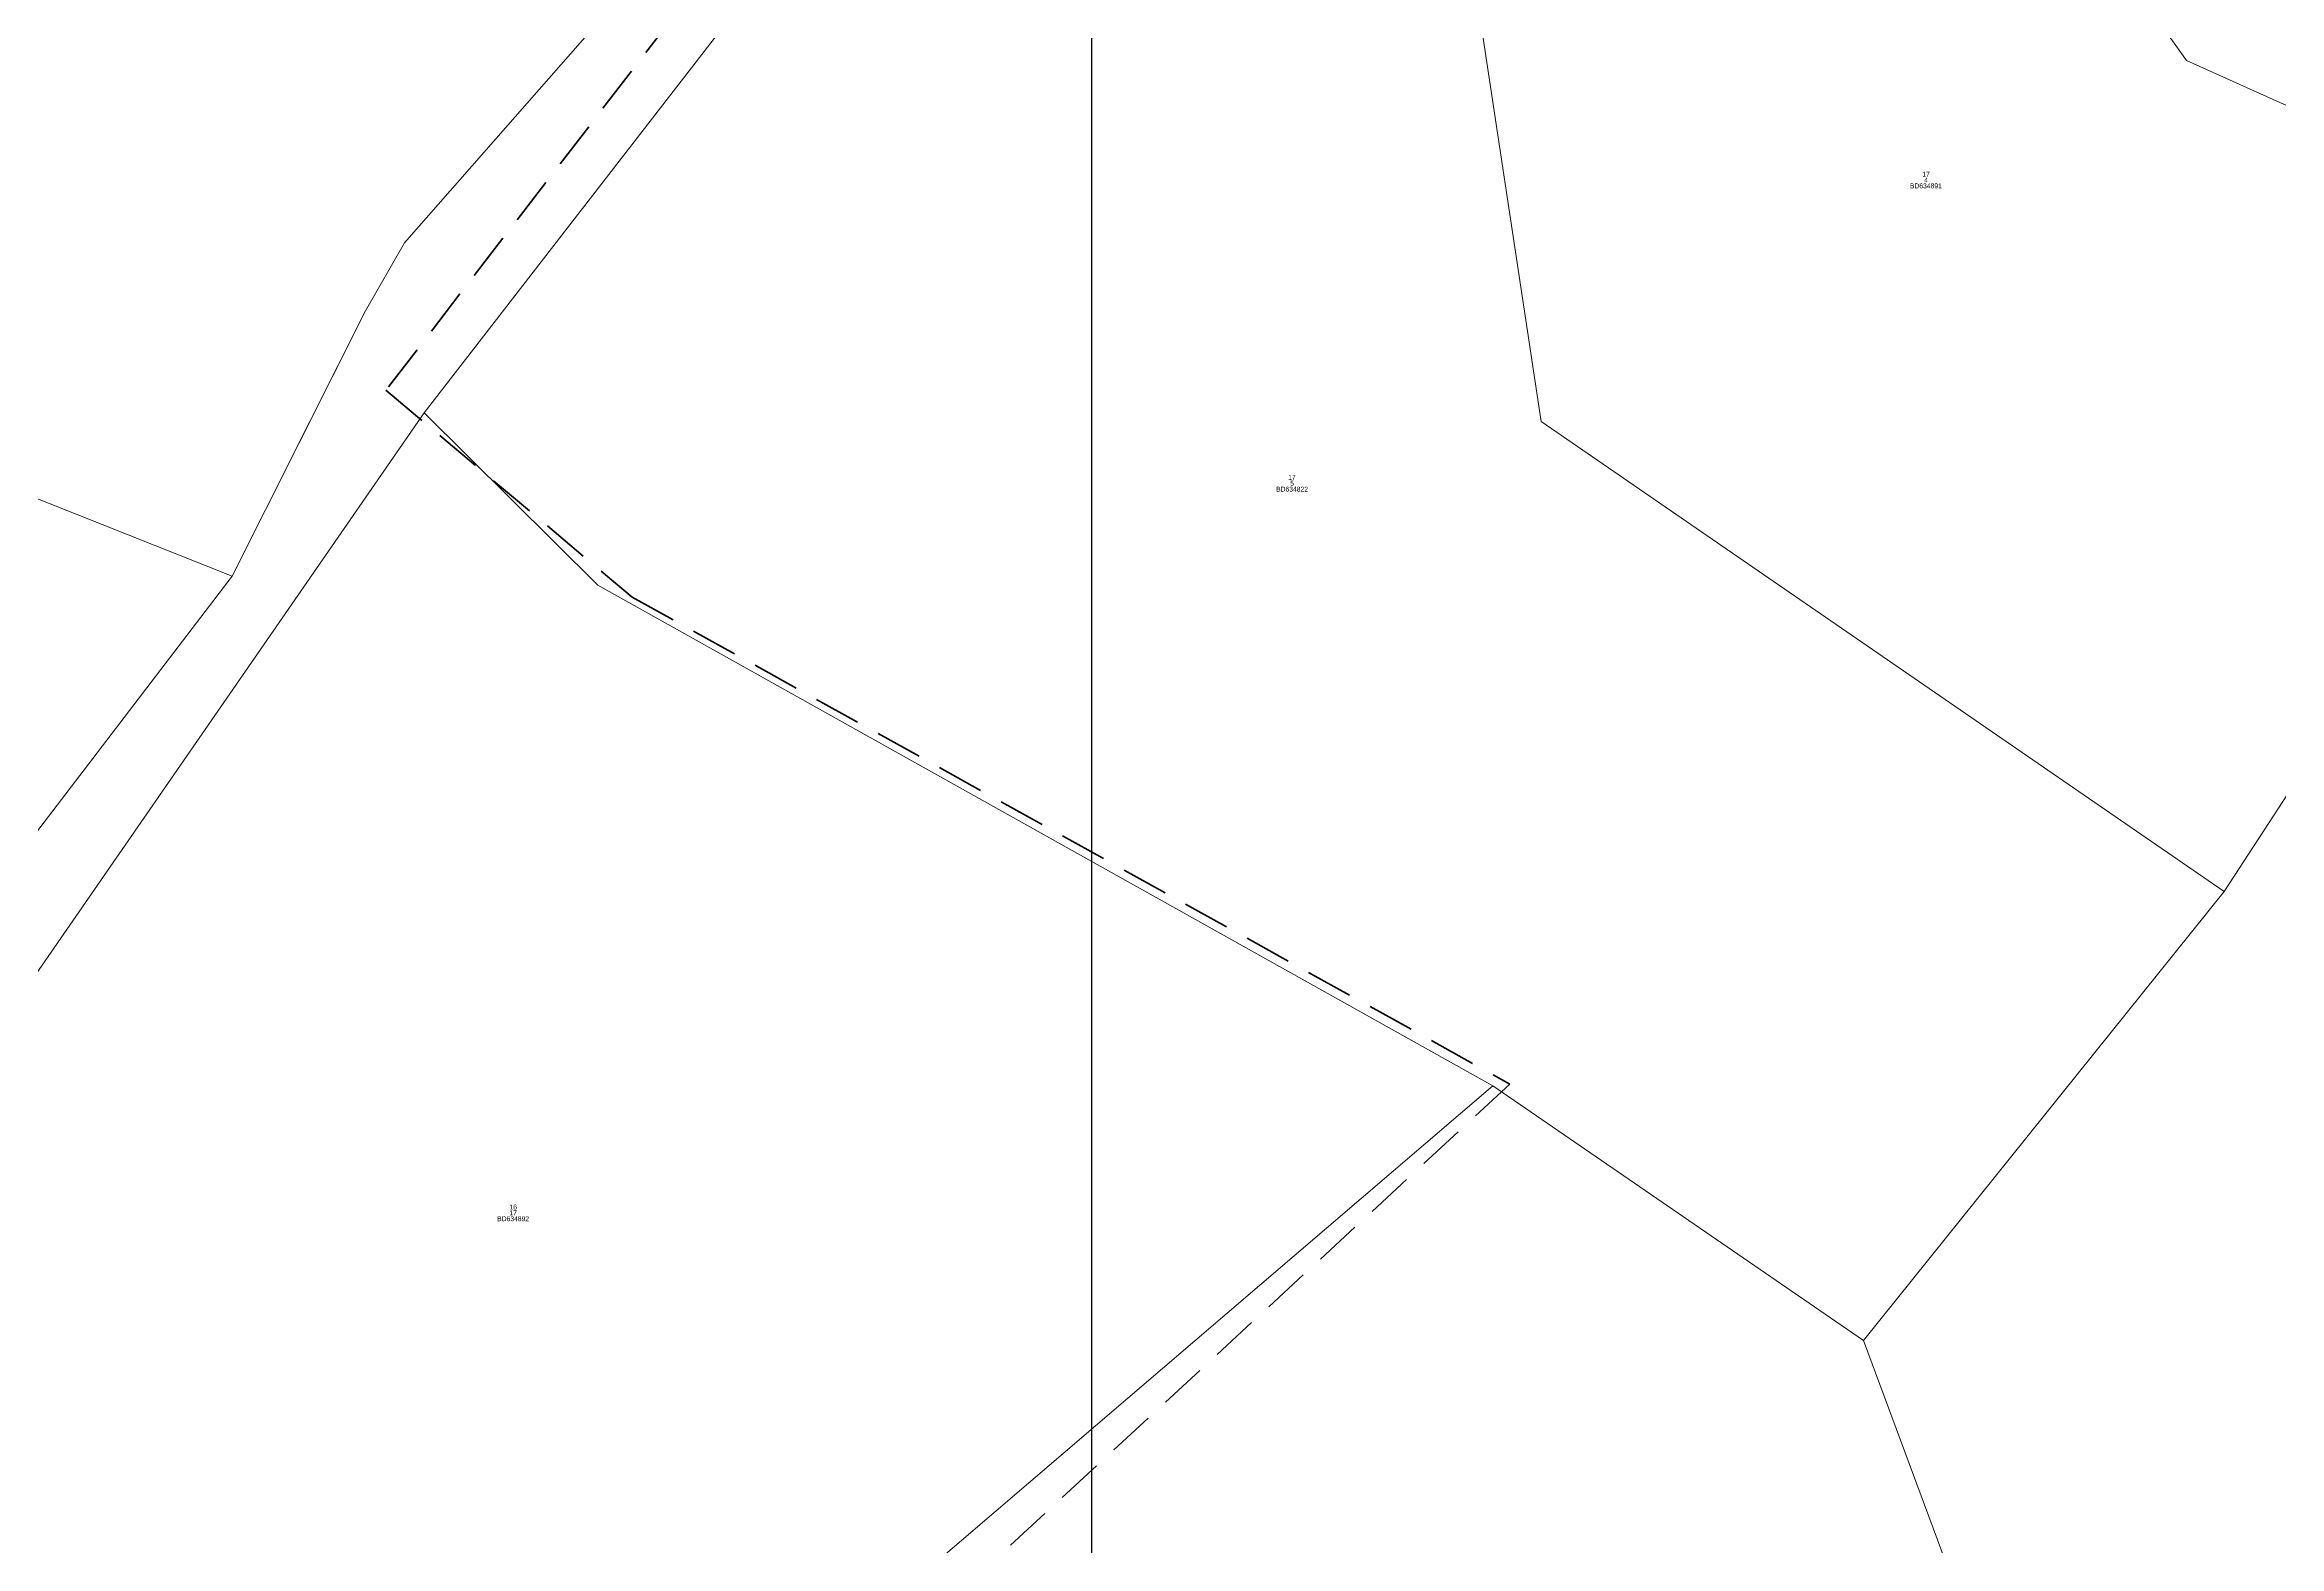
# Model space of a CAD drawing. Header units: metres. Extents: x 547915 to 556085, y 1814738 to 1822008.
# Drawn here: x 551892.8 to 552121.6, y 1818773.9 to 1818927.6 of the extents above; entities that cross this region are included whole.
import ezdxf
from ezdxf.enums import TextEntityAlignment as Align

# ---------------------------------------------------------------- set-up
doc = ezdxf.new("R2010")
doc.units = ezdxf.units.M
doc.header["$LTSCALE"] = 1.6
doc.linetypes.add('MEDIUM_DASHED', pattern=[4.5, 3, -1.5])
for name, color, linetype, lineweight in [('10', 7, 'Continuous', 13), ('23', 7, 'Continuous', 13), ('34', 7, 'MEDIUM_DASHED', 35), ('54', 7, 'Continuous', 25)]:
    doc.layers.add(name, color=color, linetype=linetype, lineweight=lineweight)
doc.layers.add('20', color=7, linetype='Continuous')

msp = doc.modelspace()

# ---------------------------------------------------------------- linework, layer by layer
at = {"layer": '10'}
msp.add_line((551911.97, 1818873.23), (551793.94, 1818920.07), dxfattribs=at)
for points in [[(552061.42, 1818997.2), (552112.04, 1818926.01), (552141.03, 1818912.99), (552144.03, 1818884.08), (552115.9, 1818840.95), (552078.97, 1818794.97)], [(552115.9, 1818840.95), (552045.98, 1818889.06), (552039.03, 1818935.09), (552039.08, 1818962.11), (552036.67, 1818972.83)], [(551931.64, 1818889.93), (551949.4, 1818872.31), (552041.03, 1818821.02), (551969.86, 1818760.11), (551957.38, 1818742.24)], [(551931.64, 1818889.93), (551949.4, 1818872.31), (552041.03, 1818821.02)], [(552041.03, 1818821.02), (551969.86, 1818760.11), (551957.38, 1818742.24), (552071.68, 1818669.48)], [(552071.68, 1818669.48), (552104.95, 1818725.01), (552078.97, 1818794.97), (552041.03, 1818821.02)]]:
    msp.add_lwpolyline(points, dxfattribs=at)
at = {"layer": '23'}
msp.add_line((551924.06, 1818878.97), (551931.64, 1818889.93), dxfattribs=at)
for points in [[(551931.64, 1818889.93), (551974.96, 1818945.91), (551991.65, 1818958.69), (552000, 1818961.23)], [(551931.64, 1818889.93), (551974.96, 1818945.91), (551991.65, 1818958.69), (552000, 1818961.23)], [(551969.51, 1818952.82), (551929.62, 1818907.35), (551925.62, 1818900.39), (551911.97, 1818873.23)], [(551969.51, 1818952.82), (551929.62, 1818907.35), (551925.62, 1818900.39), (551917.05, 1818883.35)], [(551851.28, 1818788.32), (551867.54, 1818804.48), (551890.31, 1818830.17), (551931.64, 1818889.93)], [(551911.97, 1818873.23), (551884.4, 1818837.19), (551862.94, 1818810.93), (551849.97, 1818805.56)]]:
    msp.add_lwpolyline(points, dxfattribs=at)
at = {"layer": '34'}
msp.add_lwpolyline([(552057.87, 1819001.19), (552033.44, 1818977.86), (551994.76, 1818961.97), (551970.44, 1818947.75), (551927.72, 1818892.26), (551952.92, 1818871.08), (552042.79, 1818821.21), (551958.85, 1818743.71), (552074.98, 1818667.04), (552121.67, 1818578.38), (552015.76, 1818445.62), (551997.57, 1818306.13), (551905.19, 1818221.79)], dxfattribs=at)
at = {"layer": '54'}
msp.add_line((552000, 1815000), (552000, 1821000), dxfattribs=at)

# ---------------------------------------------------------------- texts
at = {"layer": '20'}
for s, width, p in [('BD634891', 0.95, (552085.375, 1818912.93)), ('17', 0.95, (552085.395, 1818914.13)), ('4', 0.9, (552085.4, 1818913.53)), ('17', 0.95, (552020.475, 1818883.08)), ('5', 0.95, (552020.485, 1818882.48)), ('17', 0.95, (551940.745, 1818807.78)), ('16', 0.95, (551940.75, 1818808.38))]:
    msp.add_text(s, height=0.5, dxfattribs=dict(at, width=width)).set_placement(p, align=Align.CENTER)
for s, p in [('BD634822', (552020.485, 1818881.88)), ('BD634892', (551940.745, 1818807.18))]:
    msp.add_text(s, height=0.5, dxfattribs=at).set_placement(p, align=Align.CENTER)

doc.saveas('drawing.dxf')
